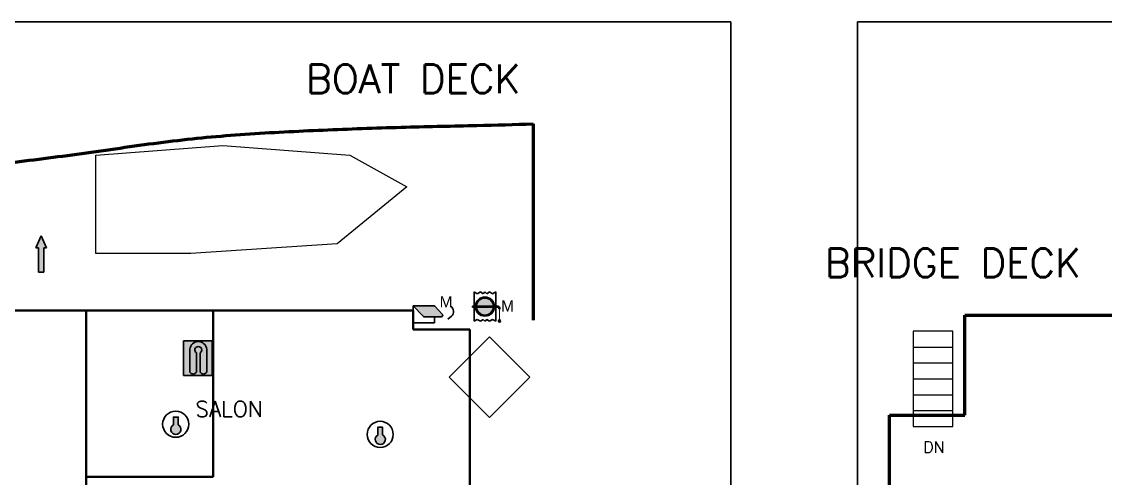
# Model space of a CAD drawing. Header units: millimetres. Extents: x -5000 to 92500, y -73000 to 27580.
# Drawn here: x 28334 to 45401, y -9193 to -2000 of the extents above; entities that cross this region are included whole.
import ezdxf
from ezdxf.enums import TextEntityAlignment as Align

# ---------------------------------------------------------------- set-up
doc = ezdxf.new("R2010")
doc.units = ezdxf.units.MM
for name, color, linetype, lineweight in [('DETAIL', 9, 'Continuous', 13), ('HULL', 7, 'Continuous', 50), ('STAIR', 6, 'Continuous', 18), ('STRUCT', 7, 'Continuous', 35), ('SYM-FF', 1, 'Continuous', 18), ('SYM-LSA', 3, 'Continuous', 18), ('TEXT', 7, 'Continuous', 18)]:
    doc.layers.add(name, color=color, linetype=linetype, lineweight=lineweight)
for name, color, linetype in [('dotted', 140, 'Continuous'), ('HATCH', 1, 'Continuous'), ('INER2', 151, 'Continuous'), ('out line', 230, 'Continuous'), ('SYMBOL', 31, 'Continuous'), ('VENT', 210, 'Continuous')]:
    doc.layers.add(name, color=color, linetype=linetype)
doc.styles.add('ARIAL', font='arial.ttf')
doc.styles.add('ROMANS', font='romans.shx')
picture_1 = doc.add_image_def('image2.png', size_in_pixel=(975, 900))
picture_2 = doc.add_image_def('image3.png', size_in_pixel=(725, 900))

# ---------------------------------------------------------------- blocks, each defined once
blk = doc.blocks.new('heat detector')
at = {"layer": 'INER2'}
blk.add_hatch(color=242, dxfattribs=at).paths.add_polyline_path([(3383.561, -6499.341), (3383.561, -6499.133), (3383.431, -6499.133), (3383.431, -6499.343, 4.002369)])
at = {"layer": 'INER2', "color": 240}
blk.add_lwpolyline([(3383.431, -6499.343), (3383.431, -6499.133), (3383.561, -6499.133), (3383.561, -6499.341)], dxfattribs=at)
at = {"layer": 'INER2', "color": 7}
blk.add_circle((3383.495, -6499.326), 0.352, dxfattribs=at)
at = {"layer": 'INER2', "color": 240}
blk.add_arc((3383.498, -6499.463), 0.137, 118.8949, 62.7819, dxfattribs=at)
blk = doc.blocks.new('FPR-TEMPERATURE DETECTOR')
at = {"layer": 'INER2', "color": 3, "xscale": 0.64519499421843, "yscale": 0.64519499421843}
blk.add_blockref('heat detector', (-2183.014, 4193.332), dxfattribs=at)
blk = doc.blocks.new('LJ')
at = {"layer": 'dotted'}
blk.add_hatch(color=51, dxfattribs=at).paths.add_polyline_path([(-2247.773, -989.98), (-2247.773, -990.848, 0.557077), (-2247.527, -990.848), (-2247.527, -990.115, -3.322169), (-2247.384, -990.115), (-2247.384, -990.848, 0.557077), (-2247.137, -990.848), (-2247.137, -989.98, 0.92057)])
at = {"layer": 'out line'}
h = blk.add_hatch(color=80, dxfattribs=at)
h.paths.add_polyline_path([(-2248.007, -990.966), (-2246.926, -990.966), (-2246.926, -989.667), (-2248.007, -989.667)])
h.paths.add_polyline_path([(-2247.137, -989.98), (-2247.137, -990.848, -0.557077), (-2247.384, -990.848), (-2247.384, -990.115, 3.322169), (-2247.527, -990.115), (-2247.527, -990.848, -0.557077), (-2247.773, -990.848), (-2247.773, -989.98, -0.92057)])
at = {"layer": 'dotted', "color": 6}
for p, q in [((-2246.925, -989.666), (-2248.005, -989.666)), ((-2248.005, -989.666), (-2248.005, -990.965)), ((-2246.925, -990.965), (-2246.925, -989.666)), ((-2247.771, -989.979), (-2247.771, -990.847)), ((-2247.525, -990.847), (-2247.525, -990.114)), ((-2247.382, -990.114), (-2247.382, -990.847)), ((-2247.135, -989.979), (-2247.135, -990.847)), ((-2248.005, -990.965), (-2246.925, -990.965))]:
    blk.add_line(p, q, dxfattribs=at)
for centre, radius, start, end in [((-2247.453, -990.006), 0.319, 4.7365, 175.2635), ((-2247.453, -990.006), 0.13, 303.5045, 236.4955), ((-2247.648, -990.77), 0.145, 211.7577, 328.2423), ((-2247.259, -990.77), 0.145, 211.7577, 328.2423)]:
    blk.add_arc(centre, radius, start, end, dxfattribs=at)
blk = doc.blocks.new('FPR-LIFE JAKET')
at = {"layer": 'dotted', "color": 51, "xscale": 0.45989954711139, "yscale": 0.45989954711139}
blk.add_blockref('LJ', (1033.608, 455.446), dxfattribs=at)
blk = doc.blocks.new('arro')
at = {"layer": 'INER2'}
blk.add_hatch(color=80, dxfattribs=at).paths.add_polyline_path([(1721.956, -4085.057), (1721.956, -4085.164), (1721.044, -4085.164), (1721.043, -4085.359), (1721.956, -4085.359), (1721.956, -4085.465), (1722.413, -4085.261)])
at = {"layer": 'dotted', "color": 6}
for p, q in [((1721.957, -4085.164), (1721.044, -4085.164)), ((1721.044, -4085.164), (1721.044, -4085.359)), ((1721.957, -4085.359), (1721.044, -4085.359)), ((1721.957, -4085.164), (1721.957, -4085.057)), ((1721.957, -4085.057), (1722.413, -4085.261)), ((1721.957, -4085.465), (1722.413, -4085.261)), ((1721.957, -4085.359), (1721.957, -4085.465))]:
    blk.add_line(p, q, dxfattribs=at)
blk = doc.blocks.new('FPR-PRIMARY MEANS OF ESCAPE')
at = {"layer": 'VENT', "color": 1, "xscale": 0.45989954711139, "yscale": 0.45989954711139}
blk.add_blockref('arro', (-791.822, 1878.81), dxfattribs=at)
blk = doc.blocks.new('mm')
at = {"layer": 'HATCH'}
blk.add_hatch(color=3, dxfattribs=at).paths.add_polyline_path([(-2247.176, -952.897, 0.205997), (-2247.217, -952.88), (-2247.988, -952.88), (-2247.614, -953.276, 0.205997), (-2247.574, -953.293), (-2246.932, -953.293, 0.657476), (-2246.891, -953.199)])
at = {"layer": 'dotted', "color": 6}
for p, q in [((-2247.978, -952.88), (-2247.604, -953.276)), ((-2247.978, -952.88), (-2247.207, -952.88)), ((-2247.978, -953.527), (-2247.978, -952.88)), ((-2247.166, -952.897), (-2246.881, -953.199)), ((-2247.563, -953.293), (-2246.921, -953.293)), ((-2247.182, -953.293), (-2247.182, -953.527)), ((-2246.678, -953.38), (-2246.539, -953.273)), ((-2247.182, -953.527), (-2247.978, -953.527))]:
    blk.add_line(p, q, dxfattribs=at)
blk.add_lwpolyline([(-2246.678, -953.38), (-2246.539, -953.273)], dxfattribs=at)
for centre, radius, start, end in [((-2247.207, -952.935), 0.0558, 43.4403, 90), ((-2246.696, -953.096), 0.237, 311.7236, 57.1221), ((-2247.563, -953.237), 0.0558, 223.4403, 270), ((-2246.921, -953.237), 0.0558, 270, 43.4403)]:
    blk.add_arc(centre, radius, start, end, dxfattribs=at)
at = {"layer": 'dotted', "color": 6, "style": 'ARIAL'}
blk.add_text('M', height=0.424, dxfattribs=at).set_placement((-2246.984, -952.945))
blk = doc.blocks.new('VENT')
at = {"layer": 'INER2'}
h = blk.add_hatch(color=3, dxfattribs=at)
h.paths.add_polyline_path([(1723.919, -4113.066, 0.395683), (1723.599, -4113.366), (1723.919, -4113.366)])
h.paths.add_polyline_path([(1724.239, -4113.366, 0.395683), (1723.919, -4113.066), (1723.919, -4113.366)])
h.paths.add_polyline_path([(1723.919, -4113.407), (1723.919, -4113.708, 0.395683), (1724.239, -4113.407)])
h.paths.add_polyline_path([(1723.919, -4113.407), (1723.599, -4113.407, 0.395683), (1723.919, -4113.708)])
at = {"layer": 'SYMBOL'}
h = blk.add_hatch(color=256, dxfattribs=at)
h.paths.add_polyline_path([(1723.919, -4113.025), (1723.919, -4113.066, -0.414214), (1724.24, -4113.387), (1724.281, -4113.387, 0.414214)])
h.paths.add_polyline_path([(1723.919, -4113.066), (1723.919, -4113.025, 0.414214), (1723.557, -4113.387), (1723.598, -4113.387, -0.414214)])
h.paths.add_polyline_path([(1723.598, -4113.387), (1723.557, -4113.387, 0.414214), (1723.919, -4113.749), (1723.919, -4113.708, -0.414214)])
h.paths.add_polyline_path([(1724.281, -4113.387), (1724.24, -4113.387, -0.414214), (1723.919, -4113.708), (1723.919, -4113.749, 0.414214)])
h = blk.add_hatch(color=256, dxfattribs=at)
h.paths.add_polyline_path([(1723.919, -4113.366), (1723.599, -4113.366, 0.015921), (1723.598, -4113.387), (1723.919, -4113.387)])
h.paths.add_polyline_path([(1723.558, -4113.366), (1723.511, -4113.366), (1723.511, -4113.387), (1723.557, -4113.387, -0.014121)])
h.paths.add_polyline_path([(1723.511, -4113.366), (1723.448, -4113.366), (1723.448, -4113.387), (1723.511, -4113.387)])
h.paths.add_polyline_path([(1724.239, -4113.366), (1723.919, -4113.366), (1723.919, -4113.387), (1724.24, -4113.387, 0.015921)])
h.paths.add_polyline_path([(1724.327, -4113.366), (1724.28, -4113.366, -0.014121), (1724.281, -4113.387), (1724.327, -4113.387)])
h.paths.add_polyline_path([(1724.38, -4113.366), (1724.327, -4113.366), (1724.327, -4113.387), (1724.38, -4113.387)])
h = blk.add_hatch(color=256, dxfattribs=at)
h.paths.add_polyline_path([(1723.511, -4113.387), (1723.448, -4113.387), (1723.448, -4113.407), (1723.511, -4113.407)])
h.paths.add_polyline_path([(1723.557, -4113.387), (1723.511, -4113.387), (1723.511, -4113.407), (1723.558, -4113.407, -0.014121)])
blk.add_hatch(color=256, dxfattribs=at).paths.add_polyline_path([(1723.919, -4113.387), (1723.598, -4113.387, 0.015921), (1723.599, -4113.407), (1723.919, -4113.407)])
h = blk.add_hatch(color=256, dxfattribs=at)
h.paths.add_polyline_path([(1724.24, -4113.387), (1723.919, -4113.387), (1723.919, -4113.407), (1724.239, -4113.407, 0.015921)])
h.paths.add_polyline_path([(1724.327, -4113.387), (1724.281, -4113.387, -0.014121), (1724.28, -4113.407), (1724.327, -4113.407)])
h.paths.add_polyline_path([(1724.38, -4113.387), (1724.327, -4113.387), (1724.327, -4113.407), (1724.38, -4113.407)])
h = blk.add_hatch(color=256, dxfattribs=at)
h.paths.add_polyline_path([(1724.444, -4113.387), (1724.38, -4113.387), (1724.38, -4113.407, -0.414214), (1724.448, -4113.475), (1724.489, -4113.475, 0.24158)])
h.paths.add_polyline_path([(1724.38, -4113.366), (1724.38, -4113.387), (1724.444, -4113.387, 0.156931)])
h = blk.add_hatch(color=256, dxfattribs=at)
h.paths.add_polyline_path([(1724.425, -4113.93, 1), (1724.513, -4113.93, 1)])
h.paths.add_polyline_path([(1724.495, -4113.93, -1), (1724.443, -4113.93, -1)])
at = {"layer": 'dotted', "color": 6}
for p, q in [((1723.51, -4112.833), (1723.51, -4113.941)), ((1723.51, -4112.833), (1723.628, -4112.904)), ((1723.628, -4112.904), (1723.746, -4112.833)), ((1723.746, -4112.833), (1723.847, -4112.9)), ((1723.847, -4112.9), (1723.918, -4112.833)), ((1723.989, -4112.9), (1723.918, -4112.833)), ((1724.091, -4112.833), (1723.989, -4112.9)), ((1724.209, -4112.904), (1724.091, -4112.833)), ((1724.327, -4112.833), (1724.209, -4112.904)), ((1724.327, -4112.833), (1724.327, -4113.941)), ((1723.448, -4113.366), (1723.448, -4113.407)), ((1724.38, -4113.366), (1723.448, -4113.366)), ((1724.38, -4113.407), (1723.448, -4113.407)), ((1724.38, -4113.407), (1724.38, -4113.366)), ((1724.448, -4113.475), (1724.489, -4113.475)), ((1723.51, -4113.941), (1723.628, -4113.87)), ((1723.628, -4113.87), (1723.746, -4113.941)), ((1723.746, -4113.941), (1723.847, -4113.874)), ((1723.847, -4113.874), (1723.918, -4113.941)), ((1723.989, -4113.874), (1723.918, -4113.941)), ((1724.091, -4113.941), (1723.989, -4113.874)), ((1724.209, -4113.87), (1724.091, -4113.941)), ((1724.327, -4113.941), (1724.209, -4113.87))]:
    blk.add_line(p, q, dxfattribs=at)
for centre, radius in [((1723.918, -4113.387), 0.362), ((1723.918, -4113.387), 0.321), ((1724.468, -4113.93), 0.0438), ((1724.468, -4113.93), 0.0263)]:
    blk.add_circle(centre, radius, dxfattribs=at)
for radius in [0.109, 0.068]:
    blk.add_arc((1724.38, -4113.475), radius, 0, 90, dxfattribs=at)
at = {"layer": 'SYMBOL', "const_width": 0.0408}
blk.add_lwpolyline([(1724.469, -4113.475), (1724.469, -4113.886)], dxfattribs=at)
at = {"layer": 'dotted', "color": 6, "style": 'ARIAL'}
blk.add_text('M', height=0.424, dxfattribs=at).set_placement((1724.526, -4113.575))
blk = doc.blocks.new('FPR-MACHINERY SPACES VENTILATION FIRE DUMPING_FLAP')
at = {"layer": 'dotted', "color": 6, "xscale": 0.45989954711139, "yscale": 0.45989954711139}
blk.add_blockref('mm', (1033.084, 438.257), dxfattribs=at)
at = {"layer": 'VENT', "xscale": 0.45989954711139, "yscale": 0.45989954711139}
blk.add_blockref('VENT', (-792.344, 1891.759), dxfattribs=at)

msp = doc.modelspace()

# ---------------------------------------------------------------- linework, layer by layer
at = {"layer": 'DETAIL'}
for p, q in [((29500, -4100), (31500, -3950)), ((31500, -3950), (33500, -4100)), ((29500, -5650), (29500, -4100)), ((33500, -4100), (34400, -4600)), ((34400, -4600), (33300, -5500)), ((33300, -5500), (31000, -5650)), ((31000, -5650), (29500, -5650)), ((35700, -6964), (35064, -7600)), ((36336, -7600), (35700, -6964)), ((35064, -7600), (35700, -8236)), ((35700, -8236), (36336, -7600))]:
    msp.add_line(p, q, dxfattribs=at)
at = {"layer": 'HULL'}
for p, q in [((43190, -8200), (43190, -6625)), ((43190, -6625), (48940, -6625)), ((42000, -8200), (43190, -8200)), ((42000, -13600), (42000, -8200))]:
    msp.add_line(p, q, dxfattribs=at)
msp.add_lwpolyline([(36390, -3610), (36390, -6700)], dxfattribs=at)
msp.add_spline([(23500, -4890), (24705, -4766), (25900, -4564), (27096, -4356), (28300, -4202), (29506, -4044), (30715, -3878), (31932, -3767), (33156, -3703), (34386, -3660), (35504, -3634), (36390, -3610)], degree=3, dxfattribs=at)
at = {"layer": 'STAIR'}
for p, q in [((43000, -6875), (42375, -6875)), ((42375, -6875), (42375, -8375)), ((43000, -8375), (43000, -6875)), ((42375, -7125), (43000, -7125)), ((42375, -7375), (43000, -7375)), ((42375, -7625), (43000, -7625)), ((42375, -7875), (43000, -7875)), ((42375, -8125), (43000, -8125)), ((42375, -8375), (43000, -8375))]:
    msp.add_line(p, q, dxfattribs=at)
at = {"layer": 'STRUCT'}
for p, q in [((25170, -6550), (34500, -6550)), ((29350, -6550), (29350, -12650)), ((31350, -9170), (31350, -6550)), ((34500, -6550), (34500, -6850)), ((34500, -6850), (35390, -6850)), ((35390, -6850), (35390, -14650)), ((29350, -9170), (31350, -9170))]:
    msp.add_line(p, q, dxfattribs=at)

# ---------------------------------------------------------------- block references
at = {"layer": 'SYM-FF', "xscale": 906.54, "yscale": 906.54}
for name, p in [('FPR-MACHINERY SPACES VENTILATION FIRE DUMPING_FLAP', (35190, -6500)), ('FPR-TEMPERATURE DETECTOR', (30760, -8340)), ('FPR-TEMPERATURE DETECTOR', (33980, -8500))]:
    msp.add_blockref(name, p, dxfattribs=at)
at = {"layer": 'SYM-LSA', "xscale": 906.54, "yscale": 906.54, "rotation": 90}
msp.add_blockref('FPR-PRIMARY MEANS OF ESCAPE', (28640, -5660), dxfattribs=at)
at = {"layer": 'SYM-LSA', "xscale": 906.54, "yscale": 906.54}
msp.add_blockref('FPR-LIFE JAKET', (31110, -7300), dxfattribs=at)

# ---------------------------------------------------------------- texts
at = {"layer": 'TEXT', "style": 'ROMANS'}
for s, height, p in [('BOAT DECK', 450, (34500, -2900)), ('BRIDGE DECK', 450, (43000, -5800)), ('SALON', 250, (31600, -8100)), ('DN', 180, (42700, -8700))]:
    msp.add_text(s, height=height, dxfattribs=at).set_placement(p, align=Align.MIDDLE_CENTER)

# ---------------------------------------------------------------- pictures from other files: only their frames are drawn
at = {"layer": '0-REFERENCE-IMAGE'}
image = msp.add_image(picture_1, insert=(20000, -20000), size_in_units=(19500, 18000), dxfattribs=dict(at, fade=50))
image = msp.add_image(picture_2, insert=(41500, -20000), size_in_units=(14500, 18000), dxfattribs=dict(at, fade=50))

doc.saveas('drawing.dxf')
